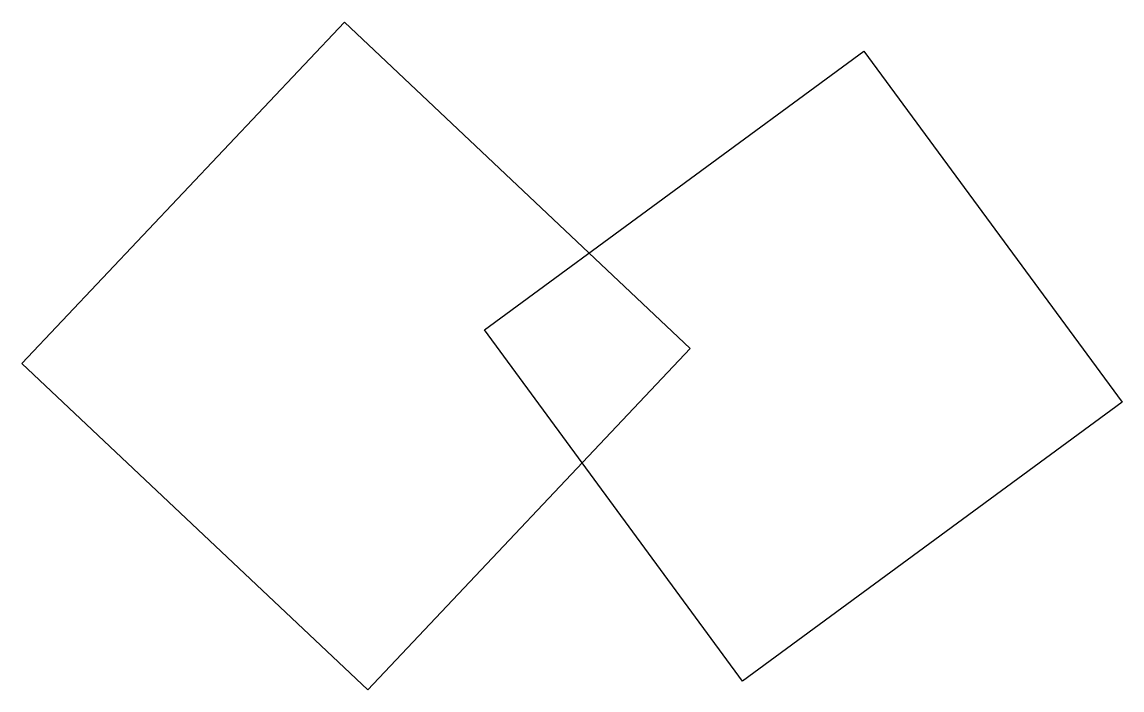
# Model space of a CAD drawing. Header units: centimetres. Extents: x -11.1 to 11.1, y -6.8 to 6.8.
import ezdxf

# ---------------------------------------------------------------- set-up
doc = ezdxf.new("R2010")
doc.units = ezdxf.units.CM
doc.header["$MEASUREMENT"] = 0
doc.layers.add('Camada 1', color=7, linetype='Continuous')

msp = doc.modelspace()

# ---------------------------------------------------------------- linework, layer by layer
at = {"layer": 'Camada 1'}
for points in [[(-11.14403, -0.15055), (-11.14403, -0.15055), (-4.13839, -6.76687), (-4.13839, -6.76687), (-4.13839, -6.76687), (-4.13839, -6.76687), (2.39513, 0.15109), (2.39513, 0.15109), (2.39513, 0.15109), (2.39513, 0.15109), (-4.6105, 6.76742), (-4.6105, 6.76742), (-4.6105, 6.76742), (-4.6105, 6.76742), (-11.14403, -0.15055), (-11.14403, -0.15055)], [(5.91443, 6.17865), (5.91443, 6.17865), (-1.7729, 0.52906), (-1.7729, 0.52906), (-1.7729, 0.52906), (-1.7729, 0.52906), (3.45688, -6.58704), (3.45688, -6.58704), (3.45688, -6.58704), (3.45688, -6.58704), (11.14421, -0.93745), (11.14421, -0.93745), (11.14421, -0.93745), (11.14421, -0.93745), (5.91443, 6.17865), (5.91443, 6.17865)]]:
    msp.add_open_spline(points, degree=3, knots=[0, 0, 0, 0, 0.2, 0.2, 0.2, 0.2, 0.4, 0.4, 0.4, 0.4, 0.6, 0.6, 0.6, 0.6, 1, 1, 1, 1], dxfattribs=at)

doc.saveas('drawing.dxf')
